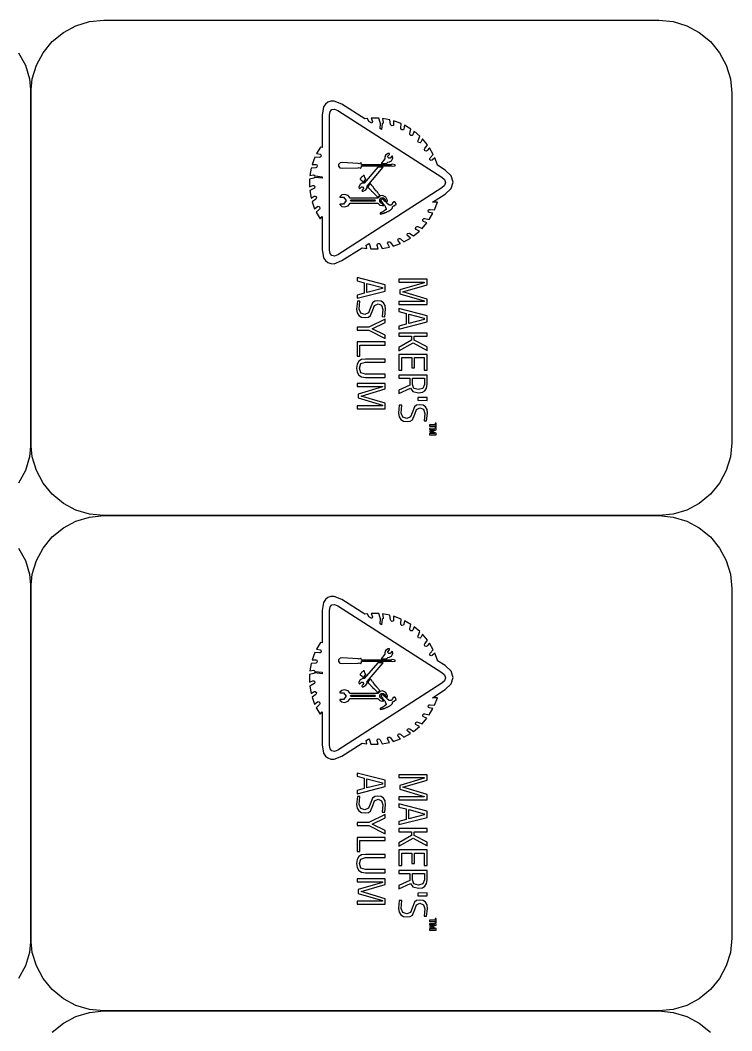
# Model space of a CAD drawing. Extents: x 0 to 210, y 0 to 297.
# Drawn here: x 103.4 to 210, y 145.5 to 297 of the extents above; entities that cross this region are included whole.
import ezdxf

# ---------------------------------------------------------------- set-up
doc = ezdxf.new("R2010")
doc.units = 0

msp = doc.modelspace()

# ---------------------------------------------------------------- linework, layer by layer
at = {"layer": 'Layer 1', "color": 7}
for points in [[(115.927608, 297), (199.072392, 297), (201.214218, 296.788089), (203.254207, 296.168185), (205.135034, 295.164034), (206.799378, 293.799378), (208.164034, 292.135034), (209.168185, 290.254207), (209.788089, 288.214218), (210, 286.072392), (210, 233.677608), (209.788089, 231.535782), (209.168185, 229.495793), (208.164034, 227.614966), (206.799378, 225.950622), (205.135034, 224.585966), (203.254207, 223.581815), (201.214218, 222.961911), (199.072392, 222.75), (115.927608, 222.75), (113.785782, 222.961911), (111.745793, 223.581815), (109.864966, 224.585966), (108.200622, 225.950622), (106.835966, 227.614966), (105.831815, 229.495793), (105.211911, 231.535782), (105, 233.677608), (105, 286.072392), (105.211911, 288.214218), (105.831815, 290.254207), (106.835966, 292.135034), (108.200622, 293.799378), (109.864966, 295.164034), (111.745793, 296.168185), (113.785782, 296.788089), (115.927608, 297), (115.927608, 297)], [(103.164034, 292.135034), (104.168185, 290.254207), (104.788089, 288.214218), (105, 286.072392), (105, 233.677608), (104.788089, 231.535782), (104.168185, 229.495793), (103.164034, 227.614966)], [(151.557343, 260.961574), (154.618448, 262.900908), (155.331439, 262.78683), (155.24588, 263.300183), (155.645155, 263.55686), (155.645155, 263.52834), (155.721207, 263.404755), (155.920844, 262.748804), (156.51025, 262.729791), (157.042616, 262.748804), (156.861992, 263.25265), (156.857239, 263.400002), (157.023603, 263.547353), (157.245818, 263.509327), (157.318306, 263.414261), (157.622515, 262.805843), (158.73478, 262.995974), (158.468597, 263.461794), (158.438889, 263.604392), (158.573169, 263.77551), (158.797761, 263.771945), (158.886885, 263.689951), (159.295666, 263.138572), (160.350892, 263.518833), (160.008657, 263.937121), (159.953994, 264.071401), (160.056189, 264.26985), (160.278405, 264.3055), (160.379412, 264.24133), (160.873752, 263.766003), (161.852925, 264.326889), (161.444144, 264.678631), (161.368092, 264.802216), (161.434638, 265.01136), (161.646158, 265.086224), (161.75786, 265.03988), (162.328252, 264.659618), (163.193348, 265.372609), (162.727527, 265.648298), (162.630085, 265.756435), (162.660981, 265.971521), (162.857054, 266.082034), (162.974697, 266.05708), (163.602129, 265.78139), (164.334132, 266.636979), (163.830286, 266.827109), (163.715019, 266.919798), (163.706701, 267.140825), (163.882572, 267.282235), (164.001403, 267.273917), (164.666861, 267.112306), (165.237254, 268.081973), (164.704887, 268.177038), (164.576549, 268.248337), (164.53377, 268.462234), (164.681121, 268.630975), (164.799953, 268.642858), (165.484424, 268.595326), (165.893205, 269.707591), (165.351332, 269.707591), (165.142188, 269.707591), (167.062509, 270.943441), (167.97692, 271.7919), (168.281723, 272.725917), (167.97692, 273.659935), (167.062509, 274.508394), (165.902711, 275.249904), (165.912218, 275.31645), (165.531956, 276.371675), (165.113669, 276.019933), (164.979389, 275.965271), (164.78094, 276.067466), (164.74529, 276.289682), (164.809459, 276.390689), (165.284786, 276.885029), (164.7239, 277.864202), (164.372158, 277.455421), (164.248573, 277.379369), (164.03943, 277.445915), (163.964566, 277.657435), (164.01091, 277.769137), (164.391172, 278.339529), (163.678181, 279.204624), (163.402491, 278.738804), (163.294354, 278.641362), (163.079269, 278.672258), (162.968755, 278.868331), (162.99371, 278.985974), (163.2694, 279.613406), (162.413811, 280.345409), (162.22368, 279.841563), (162.130992, 279.726296), (161.909965, 279.717978), (161.768555, 279.893849), (161.776873, 280.01268), (161.938484, 280.678138), (160.968817, 281.248531), (160.873752, 280.716164), (160.802453, 280.587826), (160.588556, 280.545047), (160.419814, 280.692398), (160.407931, 280.81123), (160.455464, 281.495701), (159.343199, 281.904482), (159.343199, 281.362609), (159.298043, 281.224764), (159.096029, 281.143959), (158.903521, 281.258037), (158.867872, 281.372116), (158.791819, 282.056586), (157.689061, 282.256224), (157.784126, 281.723858), (157.76749, 281.589578), (157.622515, 281.476687), (157.52745, 280.630605), (157.299293, 280.773204), (157.384852, 281.533727), (157.308799, 281.657312), (157.109162, 282.313263), (156.519756, 282.332276), (155.98739, 282.313263), (156.168014, 281.809416), (156.072949, 281.55274), (155.626142, 281.837936), (155.407491, 282.275237), (155.017723, 282.218198), (151.566849, 284.404702), (150.419083, 284.859233), (149.917, 284.854554), (149.478975, 284.704158), (149.117151, 284.414728), (148.843671, 283.99295), (148.610315, 282.779083), (148.610315, 277.911735), (148.363145, 277.968774), (147.792753, 276.999107), (148.325119, 276.904042), (148.453457, 276.836308), (148.496237, 276.618846), (148.348885, 276.450104), (148.230054, 276.438221), (147.545583, 276.485754), (147.136801, 275.373489), (147.678674, 275.373489), (147.816519, 275.328333), (147.897325, 275.126319), (147.783246, 274.933811), (147.669168, 274.898162), (146.984697, 274.822109), (146.785059, 273.719351), (147.317426, 273.814416), (147.451706, 273.79778), (147.564596, 273.652805), (148.610315, 273.538727), (148.610315, 273.301063), (147.517063, 273.424648), (147.393478, 273.348596), (146.737527, 273.158465), (146.718514, 272.569059), (146.737527, 272.036693), (147.241373, 272.217317), (147.388725, 272.222071), (147.536076, 272.055706), (147.49805, 271.833491), (147.402985, 271.761004), (146.794566, 271.456794), (146.984697, 270.344529), (147.450517, 270.610712), (147.593115, 270.64042), (147.764233, 270.50614), (147.760668, 270.281548), (147.678674, 270.192424), (147.127295, 269.783643), (147.507557, 268.728417), (147.925844, 269.070653), (148.060124, 269.125315), (148.258573, 269.02312), (148.294223, 268.800905), (148.230054, 268.699898), (147.754727, 268.205558), (148.315612, 267.226384), (148.629328, 267.597139), (148.629328, 262.625219), (148.846196, 261.389368), (149.114607, 260.960831), (149.473034, 260.666871), (149.908998, 260.513727), (150.410022, 260.507637), (151.557343, 260.961574), (151.557343, 260.961574)], [(149.713074, 262.549166), (149.713074, 282.78859), (149.813041, 283.308776), (150.085017, 283.613282), (150.487114, 283.678937), (150.977444, 283.482567), (166.568169, 273.491194), (166.958531, 273.111526), (167.088652, 272.678385), (166.958531, 272.245243), (166.568169, 271.865576), (150.98695, 261.855189), (150.491125, 261.658819), (150.086205, 261.724474), (149.81319, 262.02898), (149.713074, 262.549166), (149.713074, 262.549166)], [(154.418811, 274.803096), (154.418811, 274.803096), (154.418811, 274.803096), (154.513876, 275.04076), (154.523383, 275.164345), (158.98195, 275.164345), (159.124548, 275.107306), (159.580862, 275.173851), (159.580862, 275.344969), (159.124548, 275.411515), (158.991457, 275.335463), (154.53289, 275.335463), (154.53289, 275.363982), (154.456837, 275.601646), (154.456837, 275.601646), (154.447331, 275.601646), (154.399798, 275.56362), (154.190654, 275.478061), (154.048056, 275.525593), (151.623888, 275.677698), (151.313737, 275.617094), (151.082016, 275.363982), (151.072509, 275.240397), (151.082016, 275.145332), (151.305419, 274.886279), (151.614382, 274.812603), (154.048056, 274.898162), (154.190654, 274.936188), (154.390291, 274.841123), (154.418811, 274.803096), (154.418811, 274.803096)], [(158.278466, 275.525593), (158.48761, 275.725231), (158.724085, 275.764445), (159.01047, 275.924868), (159.200601, 276.343156), (159.200601, 276.381182), (159.181588, 276.5523), (159.153068, 276.637859), (159.134055, 276.666378), (158.829846, 276.333649), (158.620702, 276.343156), (158.525636, 276.409702), (158.468597, 276.485754), (158.440077, 276.5523), (158.715767, 276.866016), (158.706261, 277.01812), (158.520883, 277.01812), (158.135868, 276.789963), (158.02179, 276.447728), (158.040803, 276.219571), (158.040803, 276.210064), (157.47041, 275.516087), (158.278466, 275.516087), (158.278466, 275.525593)], [(155.188841, 271.561366), (155.354017, 271.895283), (155.369465, 272.150772), (157.755607, 274.955201), (156.995083, 274.955201), (154.903645, 272.597579), (154.646968, 272.557176), (154.304733, 272.388435), (154.133615, 272.036693), (154.152628, 271.922615), (154.209667, 271.732484), (154.513876, 272.0462), (154.513876, 272.0462), (154.513876, 272.0462), (154.682618, 272.01055), (154.894138, 271.789523), (154.894138, 271.789523), (154.599435, 271.466301), (154.608942, 271.352222), (154.795508, 271.353411), (155.188841, 271.561366), (155.188841, 271.561366)], [(155.179334, 273.196491), (155.160321, 273.215504), (155.150815, 273.225011), (155.141308, 273.234517), (155.141308, 273.244024), (155.141308, 273.244024), (155.141308, 273.244024), (155.141308, 273.244024), (155.141308, 273.244024), (155.131802, 273.25353), (155.131802, 273.263037), (155.131802, 273.263037), (155.131802, 273.263037), (155.131802, 273.263037), (155.131802, 273.263037), (155.122295, 273.272543), (155.112788, 273.28205), (155.112788, 273.28205), (155.112788, 273.28205), (155.112788, 273.28205), (155.103282, 273.301063), (155.093775, 273.320076), (155.084269, 273.329583), (155.074762, 273.339089), (155.065256, 273.358102), (155.065256, 273.358102), (155.065256, 273.358102), (155.065256, 273.358102), (155.055749, 273.367609), (155.046243, 273.386622), (155.036736, 273.405635), (155.02723, 273.415142), (155.02723, 273.424648), (155.02723, 273.434155), (154.960684, 273.643299), (154.960684, 273.662312), (154.951177, 273.681325), (154.941671, 273.690831), (154.941671, 273.700338), (154.941671, 273.709844), (154.941671, 273.719351), (154.941671, 273.728857), (154.941671, 273.728857), (154.932164, 273.728857), (154.932164, 273.728857), (154.922658, 273.728857), (154.913151, 273.738364), (154.913151, 273.738364), (154.903645, 273.738364), (154.894138, 273.738364), (154.884632, 273.738364), (154.875125, 273.738364), (154.865618, 273.738364), (154.846605, 273.738364), (154.827592, 273.728857), (154.808579, 273.719351), (154.789566, 273.709844), (154.78006, 273.700338), (154.770553, 273.690831), (154.713514, 273.633792), (154.656475, 273.576753), (154.599435, 273.519713), (154.542396, 273.462674), (154.485357, 273.405635), (154.456837, 273.377115), (154.428318, 273.348596), (154.371278, 273.28205), (154.314239, 273.215504), (154.342759, 273.129945), (154.390291, 273.101426), (154.437824, 273.072906), (154.47585, 273.044386), (154.513876, 273.015867), (154.542396, 272.996854), (154.561409, 272.977841), (154.580422, 272.958828), (154.599435, 272.939815), (154.694501, 272.835243), (154.72302, 272.797216), (154.770553, 272.740177), (154.808579, 272.740177), (155.179334, 273.196491), (155.179334, 273.196491)], [(156.681368, 270.762817), (156.75742, 270.677258), (156.833472, 270.591699), (156.909525, 270.50614), (156.938044, 270.468114), (157.270773, 270.743804), (157.261267, 270.762817), (157.242253, 270.78183), (157.166201, 270.876895), (157.090149, 270.971961), (157.014096, 271.067026), (156.97607, 271.114559), (156.938044, 271.162092), (156.900018, 271.209624), (156.861992, 271.257157), (156.823966, 271.30469), (156.804953, 271.323703), (156.795446, 271.333209), (156.78594, 271.342716), (156.719394, 271.428275), (156.396171, 271.846562), (156.339132, 271.922615), (156.301106, 271.970147), (156.26308, 272.01768), (156.23456, 272.0462), (156.187028, 272.103239), (156.139495, 272.160278), (156.129988, 272.179291), (156.120482, 272.198304), (156.082456, 272.245837), (156.044429, 272.29337), (156.006403, 272.331396), (155.958871, 272.378929), (155.911338, 272.426461), (155.873312, 272.464488), (155.844792, 272.502514), (155.835286, 272.521527), (155.550089, 272.131759), (155.550089, 272.103239), (155.540583, 271.941628), (155.597622, 271.884589), (155.626142, 271.846562), (155.692687, 271.77051), (155.721207, 271.74199), (155.797259, 271.665938), (155.825779, 271.637419), (155.863805, 271.589886), (155.901831, 271.55186), (155.968377, 271.475807), (156.034923, 271.399755), (156.101469, 271.323703), (156.168014, 271.257157), (156.367652, 271.095546), (156.443704, 271.019493), (156.519756, 270.943441), (156.595809, 270.867389), (156.681368, 270.762817)], [(152.850232, 269.564993), (156.995083, 269.564993), (157.269585, 269.302375), (157.651035, 269.203744), (157.850672, 269.232264), (157.822152, 269.260784), (157.7461, 269.355849), (157.670048, 269.450914), (157.593995, 269.54598), (157.555969, 269.593512), (157.489424, 269.593512), (157.28028, 269.802656), (157.28028, 269.907228), (157.28028, 270.097359), (157.28028, 270.116372), (157.489424, 270.354036), (157.632022, 270.354036), (157.803139, 270.354036), (157.812646, 270.354036), (158.059816, 270.116372), (158.059816, 270.068839), (158.145375, 269.973774), (158.183401, 269.926241), (158.221427, 269.878709), (158.24044, 269.859696), (158.259453, 269.840683), (158.297479, 269.79315), (158.345012, 269.745617), (158.383038, 269.707591), (158.421064, 269.954761), (158.196472, 270.500199), (157.651035, 270.724791), (157.337319, 270.658245), (157.00459, 270.382555), (156.97607, 270.335023), (152.850232, 270.335023), (152.511561, 270.736674), (151.994643, 270.895908), (151.582297, 270.802031), (151.26264, 270.544166), (151.26264, 270.458608), (151.852045, 270.458608), (152.25132, 269.954761), (151.852045, 269.441408), (151.26264, 269.441408), (151.26264, 269.365356), (151.26264, 269.355849), (151.582297, 269.097984), (151.994643, 269.004107), (152.511561, 269.166906), (152.850232, 269.564993), (152.850232, 269.564993)], [(152.983324, 269.878709), (152.935791, 269.888215), (152.888258, 269.973774), (152.935791, 270.059333), (152.983324, 270.068839), (156.519756, 270.068839), (156.614822, 269.973774), (156.519756, 269.878709), (152.983324, 269.878709)], [(158.097842, 268.158025), (158.135868, 268.177038), (158.183401, 268.196051), (158.259453, 268.234077), (158.345012, 268.272103), (158.421064, 268.31013), (158.506623, 268.348156), (158.544649, 268.367169), (158.592182, 268.395688), (158.668234, 268.433715), (158.753793, 268.481247), (158.791819, 268.509767), (158.839352, 268.52878), (158.877378, 268.5573), (158.905898, 268.585819), (158.943924, 268.604832), (158.98195, 268.633352), (159.01047, 268.661872), (159.03899, 268.690391), (159.067509, 268.718911), (159.086522, 268.74743), (159.105535, 268.766443), (159.134055, 268.80447), (159.153068, 268.832989), (159.162575, 268.861509), (159.181588, 268.890028), (159.191094, 268.918548), (159.191094, 268.928055), (159.181588, 268.937561), (159.181588, 268.956574), (159.181588, 268.966081), (159.181588, 268.975587), (159.181588, 268.985094), (159.181588, 269.004107), (159.181588, 269.004107), (159.181588, 269.013614), (159.181588, 269.013614), (159.181588, 269.02312), (159.191094, 269.032627), (159.191094, 269.042133), (159.191094, 269.05164), (159.200601, 269.05164), (159.200601, 269.061146), (159.210107, 269.070653), (159.219614, 269.080159), (159.219614, 269.089666), (159.22912, 269.099172), (159.22912, 269.099172), (159.248133, 269.108679), (159.25764, 269.118185), (159.25764, 269.127692), (159.267146, 269.127692), (159.276653, 269.137199), (159.295666, 269.146705), (159.295666, 269.146705), (159.305173, 269.156212), (159.305173, 269.156212), (159.324186, 269.165718), (159.333692, 269.165718), (159.352705, 269.175225), (159.371718, 269.184731), (159.390732, 269.194238), (159.400238, 269.194238), (159.409745, 269.194238), (159.428758, 269.203744), (159.447771, 269.213251), (159.47629, 269.213251), (159.495303, 269.222757), (159.72346, 269.441408), (159.713954, 269.460421), (159.704447, 269.488941), (159.694941, 269.507954), (159.694941, 269.536473), (159.685434, 269.555486), (159.675928, 269.574499), (159.666421, 269.593512), (159.656915, 269.612526), (159.647408, 269.631539), (159.637902, 269.650552), (159.628395, 269.660058), (159.618888, 269.679071), (159.609382, 269.688578), (159.590369, 269.698084), (159.580862, 269.717097), (159.571356, 269.726604), (159.552343, 269.736111), (159.53333, 269.745617), (159.523823, 269.755124), (159.50481, 269.76463), (159.485797, 269.774137), (159.466784, 269.774137), (159.447771, 269.783643), (159.419251, 269.783643), (159.172081, 269.603019), (159.162575, 269.584006), (159.162575, 269.555486), (159.153068, 269.536473), (159.153068, 269.51746), (159.134055, 269.479434), (159.115042, 269.441408), (159.096029, 269.403382), (159.077016, 269.374862), (159.058003, 269.365356), (159.048496, 269.355849), (159.029483, 269.336836), (159.019976, 269.327329), (159.000963, 269.317823), (158.98195, 269.308316), (158.962937, 269.308316), (158.943924, 269.29881), (158.934418, 269.289303), (158.905898, 269.289303), (158.886885, 269.279797), (158.867872, 269.279797), (158.848859, 269.27029), (158.820339, 269.27029), (158.801326, 269.27029), (158.772806, 269.27029), (158.725274, 269.27029), (158.668234, 269.279797), (158.658728, 269.29881), (158.649221, 269.308316), (158.630208, 269.336836), (158.611195, 269.346342), (158.601689, 269.365356), (158.582676, 269.384369), (158.573169, 269.393875), (158.563663, 269.403382), (158.544649, 269.403382), (158.535143, 269.412888), (158.51613, 269.422395), (158.497117, 269.422395), (158.48761, 269.431901), (158.392545, 269.51746), (158.373532, 269.54598), (158.364025, 269.555486), (158.345012, 269.564993), (158.297479, 269.612526), (158.259453, 269.660058), (158.211921, 269.707591), (158.164388, 269.755124), (158.145375, 269.774137), (158.116855, 269.802656), (158.078829, 269.840683), (158.031296, 269.888215), (157.765113, 270.192424), (157.622515, 270.192424), (157.413371, 269.954761), (157.413371, 269.945254), (157.689061, 269.622032), (157.765113, 269.526967), (157.841165, 269.431901), (157.926724, 269.336836), (158.002777, 269.232264), (158.088336, 269.127692), (158.088336, 269.118185), (158.088336, 269.118185), (158.088336, 269.118185), (158.088336, 269.099172), (158.088336, 269.089666), (158.088336, 269.080159), (158.088336, 269.061146), (158.097842, 269.032627), (158.097842, 269.013614), (158.107349, 268.9946), (158.107349, 268.975587), (158.116855, 268.966081), (158.116855, 268.966081), (158.116855, 268.956574), (158.126362, 268.947068), (158.135868, 268.918548), (158.145375, 268.890028), (158.154881, 268.861509), (158.173894, 268.832989), (158.173894, 268.813976), (158.183401, 268.794963), (158.202414, 268.766443), (158.202414, 268.756937), (158.211921, 268.74743), (158.221427, 268.737924), (158.221427, 268.718911), (158.221427, 268.699898), (158.221427, 268.690391), (158.221427, 268.671378), (158.221427, 268.661872), (158.211921, 268.652365), (158.202414, 268.633352), (158.192907, 268.623845), (158.183401, 268.614339), (158.173894, 268.604832), (158.154881, 268.595326), (158.145375, 268.585819), (158.126362, 268.576313), (158.107349, 268.576313), (158.078829, 268.566806), (158.059816, 268.5573), (158.031296, 268.519273), (158.012283, 268.509767), (157.99327, 268.490754), (157.955244, 268.452728), (157.917218, 268.424208), (157.879192, 268.386182), (157.841165, 268.357662), (157.793633, 268.329143), (157.77462, 268.31013), (157.7461, 268.300623), (157.698567, 268.272103), (157.651035, 268.243584), (157.603502, 268.215064), (157.574982, 268.196051), (157.546463, 268.186545), (157.489423, 268.167531), (157.432384, 268.139012), (157.375345, 268.119999), (157.318306, 268.091479), (157.308799, 268.072466), (157.308799, 268.043946), (157.308799, 268.024933), (157.308799, 267.996414), (157.318306, 267.977401), (157.318306, 267.958388), (157.327812, 267.948881), (157.337319, 267.929868), (157.441891, 267.967894), (157.517943, 267.986907), (157.565476, 267.996414), (157.603502, 268.00592), (157.641528, 268.015427), (157.689061, 268.024933), (157.727087, 268.03444), (157.765113, 268.043946), (157.812646, 268.06296), (157.850672, 268.072466), (157.888698, 268.081973), (157.936231, 268.100986), (157.974257, 268.110492), (158.012283, 268.129505), (158.097842, 268.158025)], [(153.857925, 258.413821), (153.857925, 257.948001), (154.932164, 257.653298), (154.932164, 256.075213), (153.857925, 255.78051), (153.857925, 255.314689), (158.069322, 256.398435), (158.069322, 257.320569), (153.857925, 258.413821)], [(157.651035, 256.949814), (157.651035, 256.76919), (155.340945, 256.170278), (155.340945, 257.558233), (157.651035, 256.949814)], [(164.353145, 257.349089), (164.353145, 258.166651), (160.141748, 258.166651), (160.141748, 257.729351), (163.934858, 257.729351), (163.934858, 257.634285), (160.293853, 256.569553), (160.293853, 255.989654), (163.934858, 254.915415), (163.934858, 254.829856), (160.141748, 254.829856), (160.141748, 254.383048), (164.353145, 254.383048), (164.353145, 255.200611), (160.74066, 256.27485), (164.353145, 257.349089)], [(158.002777, 252.548286), (158.126362, 253.670058), (158.057291, 254.225002), (157.84473, 254.630218), (157.48066, 254.878577), (156.957057, 254.962947), (156.504754, 254.88541), (156.190592, 254.656361), (155.816272, 253.765123), (155.572667, 253.123432), (155.036736, 252.909535), (154.411681, 253.100854), (154.200161, 253.698578), (154.28572, 254.877389), (153.905458, 254.905908), (153.791379, 253.698578), (153.874413, 253.136058), (154.120543, 252.741982), (154.525314, 252.510112), (155.084269, 252.434208), (155.5541, 252.505358), (155.869747, 252.718216), (156.23456, 253.565486), (156.491237, 254.260652), (157.00459, 254.478114), (157.545274, 254.270158), (157.708074, 253.641538), (157.622515, 252.567299), (158.002777, 252.548286)], [(160.141748, 253.784136), (160.141748, 253.318316), (161.215987, 253.023613), (161.215987, 251.445528), (160.141748, 251.150825), (160.141748, 250.685004), (164.353145, 251.76875), (164.353145, 252.690884), (160.141748, 253.784136)], [(158.069322, 252.206051), (155.626142, 250.979707), (153.857925, 250.979707), (153.857925, 250.5329), (155.626142, 250.5329), (158.069322, 249.316063), (158.069322, 249.810403), (156.129988, 250.761057), (158.069322, 251.702204), (158.069322, 252.206051)], [(163.934858, 252.320129), (163.934858, 252.139505), (161.624768, 251.540593), (161.624768, 252.928548), (163.934858, 252.320129)], [(160.141748, 247.966134), (160.141748, 247.443274), (162.271213, 248.641098), (164.353145, 247.50982), (164.353145, 248.03268), (162.432824, 249.04988), (162.404305, 249.620272), (164.353145, 249.620272), (164.353145, 250.076586), (160.141748, 250.076586), (160.141748, 249.620272), (161.995523, 249.620272), (162.014537, 249.040373), (160.141748, 247.966134)], [(154.266706, 246.654231), (154.266706, 248.308369), (158.069322, 248.308369), (158.069322, 248.77419), (153.857925, 248.77419), (153.857925, 246.654231), (154.266706, 246.654231)], [(158.069322, 245.75111), (158.069322, 246.216931), (155.141308, 246.216931), (154.542842, 246.134045), (154.125297, 245.881825), (153.880652, 245.454922), (153.800886, 244.847989), (153.880652, 244.23556), (154.125297, 243.805834), (154.542842, 243.552574), (155.141308, 243.469541), (158.069322, 243.469541), (158.069322, 243.935361), (155.112788, 243.935361), (154.418811, 244.151635), (154.209667, 244.838482), (154.418811, 245.521765), (155.112788, 245.741604), (158.069322, 245.741604), (158.069322, 245.75111)], [(160.141748, 244.534273), (160.560036, 244.534273), (160.560036, 246.426074), (162.081082, 246.426074), (162.081082, 244.876508), (162.489864, 244.876508), (162.489864, 246.426074), (163.934858, 246.426074), (163.934858, 244.534273), (164.353145, 244.534273), (164.353145, 246.882388), (160.141748, 246.882388), (160.141748, 244.534273)], [(158.069322, 241.729844), (158.069322, 242.556913), (153.857925, 242.556913), (153.857925, 242.119612), (157.651035, 242.119612), (157.651035, 242.024546), (154.01003, 240.950307), (154.01003, 240.379915), (157.651035, 239.296169), (157.651035, 239.210611), (153.857925, 239.210611), (153.857925, 238.77331), (158.069322, 238.77331), (158.069322, 239.581366), (154.456837, 240.665111), (158.069322, 241.729844)], [(160.141748, 241.549219), (160.141748, 241.045373), (161.843419, 241.853429), (162.221304, 241.351959), (163.069762, 241.149945), (163.641789, 241.231196), (164.038241, 241.471979), (164.268923, 241.867837), (164.343639, 242.414315), (164.343639, 243.802269), (160.132242, 243.802269), (160.132242, 243.336449), (161.748353, 243.336449), (161.748353, 242.300236), (160.141748, 241.549219)], [(163.069762, 241.625272), (162.381727, 241.816591), (162.157135, 242.414315), (162.157135, 243.336449), (163.944364, 243.336449), (163.944364, 242.414315), (163.72809, 241.816591), (163.069762, 241.625272), (163.069762, 241.625272)], [(164.2866, 236.957561), (164.410185, 238.079332), (164.341114, 238.634277), (164.128553, 239.039493), (163.764483, 239.287851), (163.24088, 239.372222), (162.788577, 239.294684), (162.474415, 239.065636), (162.100095, 238.174398), (161.85649, 237.532706), (161.320559, 237.318809), (160.695504, 237.510128), (160.483984, 238.107852), (160.569542, 239.286663), (160.189281, 239.315183), (160.075202, 238.107852), (160.158236, 237.545332), (160.404366, 237.151256), (160.809137, 236.919386), (161.368092, 236.843482), (161.837923, 236.914633), (162.15357, 237.12749), (162.518383, 237.97476), (162.77506, 238.669926), (163.288413, 238.887388), (163.829097, 238.679433), (163.991897, 238.050813), (163.906338, 236.976574), (164.2866, 236.957561)], [(164.362652, 240.018667), (164.362652, 240.446461), (162.974697, 240.427448), (162.974697, 240.028173), (164.362652, 240.018667)], [(165.550969, 236.624832), (165.550969, 236.358649), (164.704887, 236.358649), (164.704887, 236.168518), (165.550969, 236.168518), (165.550969, 235.940361), (165.722087, 235.940361), (165.722087, 236.624832), (165.550969, 236.624832)], [(164.695381, 235.826282), (164.695381, 235.645658), (165.465411, 235.645658), (164.75242, 235.427008), (164.75242, 235.28441), (165.465411, 235.056253), (164.695381, 235.056253), (164.695381, 234.875628), (165.722087, 234.875628), (165.722087, 235.122798), (165.009097, 235.360462), (165.722087, 235.588619), (165.722087, 235.835789), (164.695381, 235.826282)], [(115.927608, 222.75), (199.072392, 222.75), (201.214218, 222.538089), (203.254207, 221.918185), (205.135034, 220.914034), (206.799378, 219.549378), (208.164034, 217.885034), (209.168185, 216.004207), (209.788089, 213.964218), (210, 211.822392), (210, 159.427608), (209.788089, 157.285782), (209.168185, 155.245793), (208.164034, 153.364966), (206.799378, 151.700622), (205.135034, 150.335966), (203.254207, 149.331815), (201.214218, 148.711911), (199.072392, 148.5), (115.927608, 148.5), (113.785782, 148.711911), (111.745793, 149.331815), (109.864966, 150.335966), (108.200622, 151.700622), (106.835966, 153.364966), (105.831815, 155.245793), (105.211911, 157.285782), (105, 159.427608), (105, 211.822392), (105.211911, 213.964218), (105.831815, 216.004207), (106.835966, 217.885034), (108.200622, 219.549378), (109.864966, 220.914034), (111.745793, 221.918185), (113.785782, 222.538089), (115.927608, 222.75), (115.927608, 222.75)], [(103.164034, 217.885034), (104.168185, 216.004207), (104.788089, 213.964218), (105, 211.822392), (105, 159.427608), (104.788089, 157.285782), (104.168185, 155.245793), (103.164034, 153.364966)], [(151.557343, 186.711574), (154.618448, 188.650908), (155.331439, 188.53683), (155.24588, 189.050183), (155.645155, 189.30686), (155.645155, 189.27834), (155.721207, 189.154755), (155.920844, 188.498804), (156.51025, 188.479791), (157.042616, 188.498804), (156.861992, 189.00265), (156.857239, 189.150002), (157.023603, 189.297353), (157.245818, 189.259327), (157.318306, 189.164261), (157.622515, 188.555843), (158.73478, 188.745974), (158.468597, 189.211794), (158.438889, 189.354392), (158.573169, 189.52551), (158.797761, 189.521945), (158.886885, 189.439951), (159.295666, 188.888572), (160.350892, 189.268833), (160.008657, 189.687121), (159.953994, 189.821401), (160.056189, 190.01985), (160.278405, 190.0555), (160.379412, 189.99133), (160.873752, 189.516003), (161.852925, 190.076889), (161.444144, 190.428631), (161.368092, 190.552216), (161.434638, 190.76136), (161.646158, 190.836224), (161.75786, 190.78988), (162.328252, 190.409618), (163.193348, 191.122609), (162.727527, 191.398298), (162.630085, 191.506435), (162.660981, 191.721521), (162.857054, 191.832034), (162.974697, 191.80708), (163.602129, 191.53139), (164.334132, 192.386979), (163.830286, 192.577109), (163.715019, 192.669798), (163.706701, 192.890825), (163.882572, 193.032235), (164.001403, 193.023917), (164.666861, 192.862306), (165.237254, 193.831973), (164.704887, 193.927038), (164.576549, 193.998337), (164.53377, 194.212234), (164.681121, 194.380975), (164.799953, 194.392858), (165.484424, 194.345326), (165.893205, 195.457591), (165.351332, 195.457591), (165.142188, 195.457591), (167.062509, 196.693441), (167.97692, 197.5419), (168.281723, 198.475917), (167.97692, 199.409935), (167.062509, 200.258394), (165.902711, 200.999904), (165.912218, 201.06645), (165.531956, 202.121675), (165.113669, 201.769934), (164.979389, 201.715271), (164.78094, 201.817466), (164.74529, 202.039682), (164.809459, 202.140689), (165.284786, 202.635029), (164.7239, 203.614202), (164.372158, 203.205421), (164.248573, 203.129369), (164.03943, 203.195914), (163.964566, 203.407435), (164.01091, 203.519137), (164.391172, 204.089529), (163.678181, 204.954624), (163.402491, 204.488804), (163.294354, 204.391362), (163.079269, 204.422258), (162.968755, 204.618331), (162.99371, 204.735974), (163.2694, 205.363406), (162.413811, 206.095409), (162.22368, 205.591563), (162.130992, 205.476296), (161.909965, 205.467978), (161.768555, 205.643849), (161.776873, 205.76268), (161.938484, 206.428138), (160.968817, 206.99853), (160.873752, 206.466164), (160.802453, 206.337826), (160.588556, 206.295047), (160.419814, 206.442398), (160.407931, 206.56123), (160.455464, 207.245701), (159.343199, 207.654482), (159.343199, 207.112609), (159.298043, 206.974764), (159.096029, 206.893959), (158.903521, 207.008037), (158.867872, 207.122116), (158.791819, 207.806586), (157.689061, 208.006224), (157.784126, 207.473858), (157.76749, 207.339578), (157.622515, 207.226687), (157.52745, 206.380605), (157.299293, 206.523203), (157.384852, 207.283727), (157.308799, 207.407312), (157.109162, 208.063263), (156.519756, 208.082276), (155.98739, 208.063263), (156.168014, 207.559416), (156.072949, 207.30274), (155.626142, 207.587936), (155.407491, 208.025237), (155.017723, 207.968198), (151.566849, 210.154702), (150.419083, 210.609233), (149.917, 210.604554), (149.478975, 210.454158), (149.117151, 210.164728), (148.843671, 209.74295), (148.610315, 208.529083), (148.610315, 203.661735), (148.363145, 203.718774), (147.792753, 202.749107), (148.325119, 202.654042), (148.453457, 202.586308), (148.496237, 202.368846), (148.348885, 202.200104), (148.230054, 202.188221), (147.545583, 202.235754), (147.136801, 201.123489), (147.678674, 201.123489), (147.816519, 201.078333), (147.897325, 200.876319), (147.783246, 200.683811), (147.669168, 200.648162), (146.984697, 200.572109), (146.785059, 199.469351), (147.317426, 199.564416), (147.451706, 199.54778), (147.564596, 199.402805), (148.610315, 199.288727), (148.610315, 199.051063), (147.517063, 199.174648), (147.393478, 199.098596), (146.737527, 198.908465), (146.718514, 198.319059), (146.737527, 197.786693), (147.241373, 197.967318), (147.388725, 197.972071), (147.536076, 197.805706), (147.49805, 197.583491), (147.402985, 197.511004), (146.794566, 197.206794), (146.984697, 196.094529), (147.450517, 196.360712), (147.593115, 196.39042), (147.764233, 196.25614), (147.760668, 196.031548), (147.678674, 195.942424), (147.127295, 195.533643), (147.507557, 194.478417), (147.925844, 194.820653), (148.060124, 194.875315), (148.258573, 194.77312), (148.294223, 194.550905), (148.230054, 194.449898), (147.754727, 193.955558), (148.315612, 192.976384), (148.629328, 193.347139), (148.629328, 188.375219), (148.846196, 187.139368), (149.114607, 186.710831), (149.473034, 186.416871), (149.908998, 186.263727), (150.410022, 186.257637), (151.557343, 186.711574), (151.557343, 186.711574)], [(149.713074, 188.299166), (149.713074, 208.53859), (149.813041, 209.058776), (150.085017, 209.363282), (150.487114, 209.428937), (150.977444, 209.232567), (166.568169, 199.241194), (166.958531, 198.861526), (167.088652, 198.428385), (166.958531, 197.995243), (166.568169, 197.615576), (150.98695, 187.605189), (150.491125, 187.408819), (150.086205, 187.474474), (149.81319, 187.77898), (149.713074, 188.299166), (149.713074, 188.299166)], [(158.278466, 201.275593), (158.48761, 201.475231), (158.724085, 201.514445), (159.01047, 201.674868), (159.200601, 202.093156), (159.200601, 202.131182), (159.181588, 202.3023), (159.153068, 202.387859), (159.134055, 202.416378), (158.829846, 202.083649), (158.620702, 202.093156), (158.525636, 202.159702), (158.468597, 202.235754), (158.440077, 202.3023), (158.715767, 202.616016), (158.706261, 202.76812), (158.520883, 202.76812), (158.135868, 202.539963), (158.02179, 202.197728), (158.040803, 201.969571), (158.040803, 201.960064), (157.47041, 201.266087), (158.278466, 201.266087), (158.278466, 201.275593)], [(154.418811, 200.553096), (154.418811, 200.553096), (154.418811, 200.553096), (154.513876, 200.79076), (154.523383, 200.914345), (158.98195, 200.914345), (159.124548, 200.857306), (159.580862, 200.923851), (159.580862, 201.094969), (159.124548, 201.161515), (158.991457, 201.085463), (154.53289, 201.085463), (154.53289, 201.113982), (154.456837, 201.351646), (154.456837, 201.351646), (154.447331, 201.351646), (154.399798, 201.31362), (154.190654, 201.228061), (154.048056, 201.275593), (151.623888, 201.427698), (151.313737, 201.367094), (151.082016, 201.113982), (151.072509, 200.990397), (151.082016, 200.895332), (151.305419, 200.636279), (151.614382, 200.562603), (154.048056, 200.648162), (154.190654, 200.686188), (154.390291, 200.591123), (154.418811, 200.553096), (154.418811, 200.553096)], [(155.188841, 197.311366), (155.354017, 197.645283), (155.369465, 197.900772), (157.755607, 200.705201), (156.995083, 200.705201), (154.903645, 198.347579), (154.646968, 198.307176), (154.304733, 198.138435), (154.133615, 197.786693), (154.152628, 197.672615), (154.209667, 197.482484), (154.513876, 197.7962), (154.513876, 197.7962), (154.513876, 197.7962), (154.682618, 197.76055), (154.894138, 197.539523), (154.894138, 197.539523), (154.599435, 197.216301), (154.608942, 197.102222), (154.795508, 197.103411), (155.188841, 197.311366), (155.188841, 197.311366)], [(155.179334, 198.946491), (155.160321, 198.965504), (155.150815, 198.975011), (155.141308, 198.984517), (155.141308, 198.994024), (155.141308, 198.994024), (155.141308, 198.994024), (155.141308, 198.994024), (155.141308, 198.994024), (155.131802, 199.00353), (155.131802, 199.013037), (155.131802, 199.013037), (155.131802, 199.013037), (155.131802, 199.013037), (155.131802, 199.013037), (155.122295, 199.022543), (155.112788, 199.03205), (155.112788, 199.03205), (155.112788, 199.03205), (155.112788, 199.03205), (155.103282, 199.051063), (155.093775, 199.070076), (155.084269, 199.079583), (155.074762, 199.089089), (155.065256, 199.108102), (155.065256, 199.108102), (155.065256, 199.108102), (155.065256, 199.108102), (155.055749, 199.117609), (155.046243, 199.136622), (155.036736, 199.155635), (155.02723, 199.165142), (155.02723, 199.174648), (155.02723, 199.184155), (154.960684, 199.393298), (154.960684, 199.412312), (154.951177, 199.431325), (154.941671, 199.440831), (154.941671, 199.450338), (154.941671, 199.459844), (154.941671, 199.469351), (154.941671, 199.478857), (154.941671, 199.478857), (154.932164, 199.478857), (154.932164, 199.478857), (154.922658, 199.478857), (154.913151, 199.488364), (154.913151, 199.488364), (154.903645, 199.488364), (154.894138, 199.488364), (154.884632, 199.488364), (154.875125, 199.488364), (154.865618, 199.488364), (154.846605, 199.488364), (154.827592, 199.478857), (154.808579, 199.469351), (154.789566, 199.459844), (154.78006, 199.450338), (154.770553, 199.440831), (154.713514, 199.383792), (154.656475, 199.326753), (154.599435, 199.269713), (154.542396, 199.212674), (154.485357, 199.155635), (154.456837, 199.127115), (154.428318, 199.098596), (154.371278, 199.03205), (154.314239, 198.965504), (154.342759, 198.879945), (154.390291, 198.851426), (154.437824, 198.822906), (154.47585, 198.794386), (154.513876, 198.765867), (154.542396, 198.746854), (154.561409, 198.727841), (154.580422, 198.708828), (154.599435, 198.689815), (154.694501, 198.585243), (154.72302, 198.547216), (154.770553, 198.490177), (154.808579, 198.490177), (155.179334, 198.946491), (155.179334, 198.946491)], [(156.681368, 196.512817), (156.75742, 196.427258), (156.833472, 196.341699), (156.909525, 196.25614), (156.938044, 196.218114), (157.270773, 196.493804), (157.261267, 196.512817), (157.242253, 196.53183), (157.166201, 196.626895), (157.090149, 196.721961), (157.014096, 196.817026), (156.97607, 196.864559), (156.938044, 196.912092), (156.900018, 196.959624), (156.861992, 197.007157), (156.823966, 197.05469), (156.804953, 197.073703), (156.795446, 197.083209), (156.78594, 197.092716), (156.719394, 197.178275), (156.396171, 197.596562), (156.339132, 197.672615), (156.301106, 197.720147), (156.26308, 197.76768), (156.23456, 197.7962), (156.187028, 197.853239), (156.139495, 197.910278), (156.129988, 197.929291), (156.120482, 197.948304), (156.082456, 197.995837), (156.044429, 198.04337), (156.006403, 198.081396), (155.958871, 198.128929), (155.911338, 198.176461), (155.873312, 198.214488), (155.844792, 198.252514), (155.835286, 198.271527), (155.550089, 197.881759), (155.550089, 197.853239), (155.540583, 197.691628), (155.597622, 197.634589), (155.626142, 197.596562), (155.692687, 197.52051), (155.721207, 197.49199), (155.797259, 197.415938), (155.825779, 197.387419), (155.863805, 197.339886), (155.901831, 197.30186), (155.968377, 197.225807), (156.034923, 197.149755), (156.101469, 197.073703), (156.168014, 197.007157), (156.367652, 196.845546), (156.443704, 196.769493), (156.519756, 196.693441), (156.595809, 196.617389), (156.681368, 196.512817)], [(152.850232, 195.314993), (156.995083, 195.314993), (157.269585, 195.052375), (157.651035, 194.953744), (157.850672, 194.982264), (157.822152, 195.010784), (157.7461, 195.105849), (157.670048, 195.200914), (157.593995, 195.29598), (157.555969, 195.343512), (157.489424, 195.343512), (157.28028, 195.552656), (157.28028, 195.657228), (157.28028, 195.847359), (157.28028, 195.866372), (157.489424, 196.104036), (157.632022, 196.104036), (157.803139, 196.104036), (157.812646, 196.104036), (158.059816, 195.866372), (158.059816, 195.818839), (158.145375, 195.723774), (158.183401, 195.676241), (158.221427, 195.628709), (158.24044, 195.609696), (158.259453, 195.590682), (158.297479, 195.54315), (158.345012, 195.495617), (158.383038, 195.457591), (158.421064, 195.704761), (158.196472, 196.250199), (157.651035, 196.474791), (157.337319, 196.408245), (157.00459, 196.132555), (156.97607, 196.085023), (152.850232, 196.085023), (152.511561, 196.486674), (151.994643, 196.645908), (151.582297, 196.552031), (151.26264, 196.294166), (151.26264, 196.208608), (151.852045, 196.208608), (152.25132, 195.704761), (151.852045, 195.191408), (151.26264, 195.191408), (151.26264, 195.115355), (151.26264, 195.105849), (151.582297, 194.847984), (151.994643, 194.754107), (152.511561, 194.916906), (152.850232, 195.314993), (152.850232, 195.314993)], [(152.983324, 195.628709), (152.935791, 195.638215), (152.888258, 195.723774), (152.935791, 195.809333), (152.983324, 195.818839), (156.519756, 195.818839), (156.614822, 195.723774), (156.519756, 195.628709), (152.983324, 195.628709)], [(158.097842, 193.908025), (158.135868, 193.927038), (158.183401, 193.946051), (158.259453, 193.984077), (158.345012, 194.022103), (158.421064, 194.06013), (158.506623, 194.098156), (158.544649, 194.117169), (158.592182, 194.145688), (158.668234, 194.183715), (158.753793, 194.231247), (158.791819, 194.259767), (158.839352, 194.27878), (158.877378, 194.3073), (158.905898, 194.335819), (158.943924, 194.354832), (158.98195, 194.383352), (159.01047, 194.411872), (159.03899, 194.440391), (159.067509, 194.468911), (159.086522, 194.49743), (159.105535, 194.516443), (159.134055, 194.55447), (159.153068, 194.582989), (159.162575, 194.611509), (159.181588, 194.640028), (159.191094, 194.668548), (159.191094, 194.678055), (159.181588, 194.687561), (159.181588, 194.706574), (159.181588, 194.716081), (159.181588, 194.725587), (159.181588, 194.735094), (159.181588, 194.754107), (159.181588, 194.754107), (159.181588, 194.763614), (159.181588, 194.763614), (159.181588, 194.77312), (159.191094, 194.782627), (159.191094, 194.792133), (159.191094, 194.80164), (159.200601, 194.80164), (159.200601, 194.811146), (159.210107, 194.820653), (159.219614, 194.830159), (159.219614, 194.839666), (159.22912, 194.849172), (159.22912, 194.849172), (159.248133, 194.858679), (159.25764, 194.868185), (159.25764, 194.877692), (159.267146, 194.877692), (159.276653, 194.887199), (159.295666, 194.896705), (159.295666, 194.896705), (159.305173, 194.906212), (159.305173, 194.906212), (159.324186, 194.915718), (159.333692, 194.915718), (159.352705, 194.925225), (159.371718, 194.934731), (159.390732, 194.944238), (159.400238, 194.944238), (159.409745, 194.944238), (159.428758, 194.953744), (159.447771, 194.963251), (159.47629, 194.963251), (159.495303, 194.972757), (159.72346, 195.191408), (159.713954, 195.210421), (159.704447, 195.238941), (159.694941, 195.257954), (159.694941, 195.286473), (159.685434, 195.305486), (159.675928, 195.324499), (159.666421, 195.343512), (159.656915, 195.362526), (159.647408, 195.381539), (159.637902, 195.400552), (159.628395, 195.410058), (159.618888, 195.429071), (159.609382, 195.438578), (159.590369, 195.448084), (159.580862, 195.467097), (159.571356, 195.476604), (159.552343, 195.486111), (159.53333, 195.495617), (159.523823, 195.505124), (159.50481, 195.51463), (159.485797, 195.524137), (159.466784, 195.524137), (159.447771, 195.533643), (159.419251, 195.533643), (159.172081, 195.353019), (159.162575, 195.334006), (159.162575, 195.305486), (159.153068, 195.286473), (159.153068, 195.26746), (159.134055, 195.229434), (159.115042, 195.191408), (159.096029, 195.153382), (159.077016, 195.124862), (159.058003, 195.115355), (159.048496, 195.105849), (159.029483, 195.086836), (159.019976, 195.077329), (159.000963, 195.067823), (158.98195, 195.058316), (158.962937, 195.058316), (158.943924, 195.04881), (158.934418, 195.039303), (158.905898, 195.039303), (158.886885, 195.029797), (158.867872, 195.029797), (158.848859, 195.02029), (158.820339, 195.02029), (158.801326, 195.02029), (158.772806, 195.02029), (158.725274, 195.02029), (158.668234, 195.029797), (158.658728, 195.04881), (158.649221, 195.058316), (158.630208, 195.086836), (158.611195, 195.096342), (158.601689, 195.115355), (158.582676, 195.134369), (158.573169, 195.143875), (158.563663, 195.153382), (158.544649, 195.153382), (158.535143, 195.162888), (158.51613, 195.172395), (158.497117, 195.172395), (158.48761, 195.181901), (158.392545, 195.26746), (158.373532, 195.29598), (158.364025, 195.305486), (158.345012, 195.314993), (158.297479, 195.362526), (158.259453, 195.410058), (158.211921, 195.457591), (158.164388, 195.505124), (158.145375, 195.524137), (158.116855, 195.552656), (158.078829, 195.590682), (158.031296, 195.638215), (157.765113, 195.942424), (157.622515, 195.942424), (157.413371, 195.704761), (157.413371, 195.695254), (157.689061, 195.372032), (157.765113, 195.276967), (157.841165, 195.181901), (157.926724, 195.086836), (158.002777, 194.982264), (158.088336, 194.877692), (158.088336, 194.868185), (158.088336, 194.868185), (158.088336, 194.868185), (158.088336, 194.849172), (158.088336, 194.839666), (158.088336, 194.830159), (158.088336, 194.811146), (158.097842, 194.782627), (158.097842, 194.763614), (158.107349, 194.7446), (158.107349, 194.725587), (158.116855, 194.716081), (158.116855, 194.716081), (158.116855, 194.706574), (158.126362, 194.697068), (158.135868, 194.668548), (158.145375, 194.640028), (158.154881, 194.611509), (158.173894, 194.582989), (158.173894, 194.563976), (158.183401, 194.544963), (158.202414, 194.516443), (158.202414, 194.506937), (158.211921, 194.49743), (158.221427, 194.487924), (158.221427, 194.468911), (158.221427, 194.449898), (158.221427, 194.440391), (158.221427, 194.421378), (158.221427, 194.411872), (158.211921, 194.402365), (158.202414, 194.383352), (158.192907, 194.373845), (158.183401, 194.364339), (158.173894, 194.354832), (158.154881, 194.345326), (158.145375, 194.335819), (158.126362, 194.326313), (158.107349, 194.326313), (158.078829, 194.316806), (158.059816, 194.3073), (158.031296, 194.269273), (158.012283, 194.259767), (157.99327, 194.240754), (157.955244, 194.202728), (157.917218, 194.174208), (157.879192, 194.136182), (157.841165, 194.107662), (157.793633, 194.079143), (157.77462, 194.06013), (157.7461, 194.050623), (157.698567, 194.022103), (157.651035, 193.993584), (157.603502, 193.965064), (157.574982, 193.946051), (157.546463, 193.936545), (157.489423, 193.917531), (157.432384, 193.889012), (157.375345, 193.869999), (157.318306, 193.841479), (157.308799, 193.822466), (157.308799, 193.793946), (157.308799, 193.774933), (157.308799, 193.746414), (157.318306, 193.727401), (157.318306, 193.708388), (157.327812, 193.698881), (157.337319, 193.679868), (157.441891, 193.717894), (157.517943, 193.736907), (157.565476, 193.746414), (157.603502, 193.75592), (157.641528, 193.765427), (157.689061, 193.774933), (157.727087, 193.78444), (157.765113, 193.793946), (157.812646, 193.81296), (157.850672, 193.822466), (157.888698, 193.831973), (157.936231, 193.850986), (157.974257, 193.860492), (158.012283, 193.879505), (158.097842, 193.908025)], [(153.857925, 184.163821), (153.857925, 183.698001), (154.932164, 183.403298), (154.932164, 181.825213), (153.857925, 181.53051), (153.857925, 181.064689), (158.069322, 182.148435), (158.069322, 183.070569), (153.857925, 184.163821)], [(157.651035, 182.699814), (157.651035, 182.51919), (155.340945, 181.920278), (155.340945, 183.308233), (157.651035, 182.699814)], [(164.353145, 183.098089), (164.353145, 183.915651), (160.141748, 183.915651), (160.141748, 183.478351), (163.934858, 183.478351), (163.934858, 183.383285), (160.293853, 182.318553), (160.293853, 181.738654), (163.934858, 180.664415), (163.934858, 180.578856), (160.141748, 180.578856), (160.141748, 180.132048), (164.353145, 180.132048), (164.353145, 180.949611), (160.74066, 182.02385), (164.353145, 183.098089)], [(158.002777, 178.298286), (158.126362, 179.420058), (158.057291, 179.975002), (157.84473, 180.380218), (157.48066, 180.628577), (156.957057, 180.712947), (156.504754, 180.63541), (156.190592, 180.406361), (155.816272, 179.515123), (155.572667, 178.873432), (155.036736, 178.659535), (154.411681, 178.850854), (154.200161, 179.448578), (154.28572, 180.627389), (153.905458, 180.655908), (153.791379, 179.448578), (153.874413, 178.886058), (154.120543, 178.491982), (154.525314, 178.260112), (155.084269, 178.184208), (155.5541, 178.255358), (155.869747, 178.468216), (156.23456, 179.315486), (156.491237, 180.010652), (157.00459, 180.228114), (157.545274, 180.020158), (157.708074, 179.391538), (157.622515, 178.317299), (158.002777, 178.298286)], [(160.141748, 179.534136), (160.141748, 179.068316), (161.215987, 178.773613), (161.215987, 177.195528), (160.141748, 176.900825), (160.141748, 176.435004), (164.353145, 177.51875), (164.353145, 178.440884), (160.141748, 179.534136)], [(158.069322, 177.956051), (155.626142, 176.729707), (153.857925, 176.729707), (153.857925, 176.2829), (155.626142, 176.2829), (158.069322, 175.066063), (158.069322, 175.560403), (156.129988, 176.511057), (158.069322, 177.452204), (158.069322, 177.956051)], [(163.934858, 178.070129), (163.934858, 177.889505), (161.624768, 177.290593), (161.624768, 178.678548), (163.934858, 178.070129)], [(160.141748, 173.716134), (160.141748, 173.193274), (162.271213, 174.391098), (164.353145, 173.25982), (164.353145, 173.78268), (162.432824, 174.79988), (162.404305, 175.370272), (164.353145, 175.370272), (164.353145, 175.826586), (160.141748, 175.826586), (160.141748, 175.370272), (161.995523, 175.370272), (162.014537, 174.790373), (160.141748, 173.716134)], [(154.266706, 172.404231), (154.266706, 174.058369), (158.069322, 174.058369), (158.069322, 174.52419), (153.857925, 174.52419), (153.857925, 172.404231), (154.266706, 172.404231)], [(158.069322, 171.50111), (158.069322, 171.966931), (155.141308, 171.966931), (154.542842, 171.884045), (154.125297, 171.631825), (153.880652, 171.204922), (153.800886, 170.597989), (153.880652, 169.98556), (154.125297, 169.555834), (154.542842, 169.302574), (155.141308, 169.219541), (158.069322, 169.219541), (158.069322, 169.685361), (155.112788, 169.685361), (154.418811, 169.901635), (154.209667, 170.588482), (154.418811, 171.271765), (155.112788, 171.491604), (158.069322, 171.491604), (158.069322, 171.50111)], [(160.141748, 170.284273), (160.560036, 170.284273), (160.560036, 172.176074), (162.081082, 172.176074), (162.081082, 170.626508), (162.489864, 170.626508), (162.489864, 172.176074), (163.934858, 172.176074), (163.934858, 170.284273), (164.353145, 170.284273), (164.353145, 172.632388), (160.141748, 172.632388), (160.141748, 170.284273)], [(158.069322, 167.479844), (158.069322, 168.306913), (153.857925, 168.306913), (153.857925, 167.869612), (157.651035, 167.869612), (157.651035, 167.774546), (154.01003, 166.700307), (154.01003, 166.129915), (157.651035, 165.046169), (157.651035, 164.960611), (153.857925, 164.960611), (153.857925, 164.52331), (158.069322, 164.52331), (158.069322, 165.331366), (154.456837, 166.415111), (158.069322, 167.479844)], [(160.141748, 167.299219), (160.141748, 166.795373), (161.843419, 167.603429), (162.221304, 167.101959), (163.069762, 166.899945), (163.641789, 166.981196), (164.038241, 167.221979), (164.268923, 167.617837), (164.343639, 168.164315), (164.343639, 169.552269), (160.132242, 169.552269), (160.132242, 169.086449), (161.748353, 169.086449), (161.748353, 168.050236), (160.141748, 167.299219)], [(163.069762, 167.375272), (162.381727, 167.566591), (162.157135, 168.164315), (162.157135, 169.086449), (163.944364, 169.086449), (163.944364, 168.164315), (163.72809, 167.566591), (163.069762, 167.375272), (163.069762, 167.375272)], [(164.2866, 162.707561), (164.410185, 163.829332), (164.341114, 164.384277), (164.128553, 164.789493), (163.764483, 165.037851), (163.24088, 165.122222), (162.788577, 165.044684), (162.474415, 164.815636), (162.100095, 163.924398), (161.85649, 163.282706), (161.320559, 163.068809), (160.695504, 163.260128), (160.483984, 163.857852), (160.569542, 165.036663), (160.189281, 165.065183), (160.075202, 163.857852), (160.158236, 163.295332), (160.404366, 162.901256), (160.809137, 162.669386), (161.368092, 162.593482), (161.837923, 162.664633), (162.15357, 162.87749), (162.518383, 163.72476), (162.77506, 164.419926), (163.288413, 164.637388), (163.829097, 164.429433), (163.991897, 163.800813), (163.906338, 162.726574), (164.2866, 162.707561)], [(164.362652, 165.768667), (164.362652, 166.196461), (162.974697, 166.177448), (162.974697, 165.778173), (164.362652, 165.768667)], [(165.550969, 162.374832), (165.550969, 162.108649), (164.704887, 162.108649), (164.704887, 161.918518), (165.550969, 161.918518), (165.550969, 161.690361), (165.722087, 161.690361), (165.722087, 162.374832), (165.550969, 162.374832)], [(164.695381, 161.576282), (164.695381, 161.395658), (165.465411, 161.395658), (164.75242, 161.177008), (164.75242, 161.03441), (165.465411, 160.806253), (164.695381, 160.806253), (164.695381, 160.625628), (165.722087, 160.625628), (165.722087, 160.872798), (165.009097, 161.110462), (165.722087, 161.338619), (165.722087, 161.585789), (164.695381, 161.576282)], [(108.200622, 145.299378), (109.864966, 146.664034), (111.745793, 147.668185), (113.785782, 148.288089), (115.927608, 148.5), (115.927608, 148.5)], [(115.927608, 148.5), (199.072392, 148.5), (201.214218, 148.288089), (203.254207, 147.668185), (205.135034, 146.664034), (206.799378, 145.299378)]]:
    msp.add_lwpolyline(points, dxfattribs=at)

doc.saveas('drawing.dxf')
